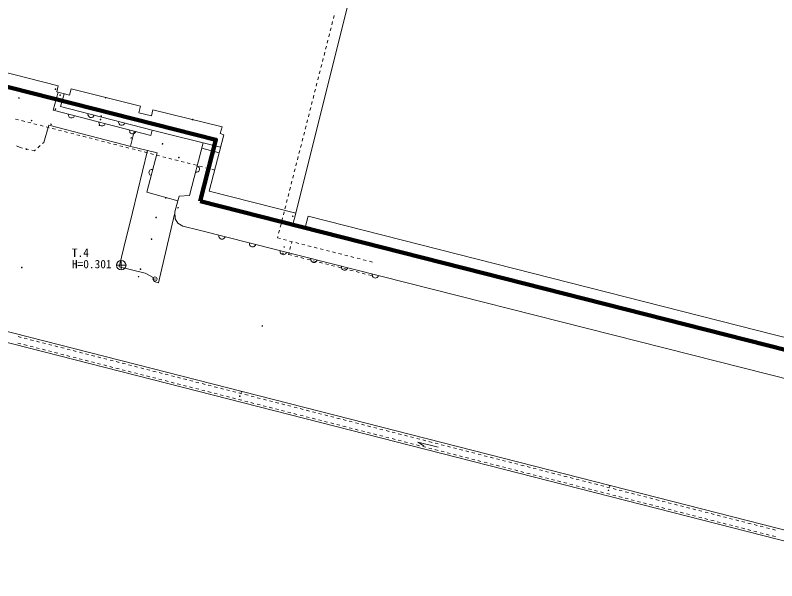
# Model space of a CAD drawing. Units: millimetres on the paper, with parts at other scales. Extents: x -4217 to 649, y -3995 to 278.
# Drawn here: x -247.1 to -126.8, y -853.5 to -764.2 of the extents above; entities that cross this region are included whole.
import ezdxf
from ezdxf.enums import TextEntityAlignment as Align

# ---------------------------------------------------------------- set-up
doc = ezdxf.new("R2010")
doc.units = ezdxf.units.MM
for name, color, linetype, lineweight in [('0-1_S-BGD', 134, 'Continuous', 18), ('0-3_S-BMK-SRVR', 2, 'Continuous', 18), ('0-9_標高点', 134, 'Continuous', 18), ('0-F_S-BGD', 134, 'Continuous', 18), ('1-1_S-BGD', 134, 'Continuous', 18)]:
    doc.layers.add(name, color=color, linetype=linetype, lineweight=lineweight)
doc.styles.add('ＭＳ ゴシック', font='')
doc.styles.get('ＭＳ ゴシック').set_extended_font_data('MS Gothic')

msp = doc.modelspace()

# ---------------------------------------------------------------- linework, layer by layer
at = {"layer": '0-1_S-BGD'}
for p, q in [((-190.294, -745.494), (-202.75, -795.419)), ((-240.258, -775.281), (-251.161, -772.537)), ((-240.497, -776.241), (-240.258, -775.281)), ((-227.274, -778.524), (-238.23, -775.791)), ((-227.274, -778.524), (-227.54, -779.544)), ((-227.54, -779.544), (-225.547, -780.047)), ((-228.28, -782.527), (-228.837, -784.831)), ((-225.404, -782.287), (-214.613, -784.995)), ((-226.153, -785.506), (-228.547, -795.284)), ((-345.688, -789.246), (-32.719, -869.206)), ((-345.4, -791.04), (-33.101, -870.829)), ((-221.39, -793.477), (-226.254, -792.114)), ((-202.75, -795.419), (-203.201, -797.196)), ((-200.811, -795.911), (-201.262, -797.688)), ((-200.811, -795.911), (-80.617, -826.421)), ((-203.201, -797.196), (-201.262, -797.688))]:
    msp.add_line(p, q, dxfattribs=at)
at = {"layer": '0-1_S-BGD', "color": 171, "lineweight": 100}
msp.add_lwpolyline([(-217.833, -793.512), (-215.37, -783.82), (-292.905, -764.114), (-278.536, -707.578), (-242.945, -702.867), (-53.954, -750.901), (-74.071, -830.051)], close=True, dxfattribs=at)
at = {"layer": '0-1_S-BGD'}
for points in [[(-240.497, -776.241), (-238.477, -776.781), (-238.23, -775.791)], [(-225.547, -780.047), (-225.347, -779.074), (-214.374, -781.757), (-214.684, -782.837), (-214.107, -783.054), (-216.42, -791.934), (-202.75, -795.419)], [(-228.777, -784.861), (-241.727, -781.521), (-242.544, -784.247)], [(-221.39, -793.477), (-221.144, -792.754), (-219.534, -792.617)], [(-228.547, -795.284), (-229.887, -800.817), (-230.654, -803.911), (-226.547, -804.874)], [(-226.547, -804.874), (-225.277, -805.564), (-225.097, -806.221), (-224.437, -806.421), (-221.91, -795.561)], [(-180.244, -832.384), (-183.476, -831.568), (-182.497, -832.177)]]:
    msp.add_lwpolyline(points, dxfattribs=at)
msp.add_circle((-224.984, -805.811), 0.333, dxfattribs=at)
at = {"layer": '0-3_S-BMK-SRVR'}
for p, q in [((-230.31, -802.884), (-230.31, -804.384)), ((-229.56, -803.634), (-231.06, -803.634))]:
    msp.add_line(p, q, dxfattribs=at)
msp.add_circle((-230.31, -803.634), 0.75, dxfattribs=at)
at = {"layer": '0-9_標高点'}
for centre, radius in [((-240.694, -775.821), 0.05), ((-240.694, -775.821), 0.0333), ((-239.984, -776.774), 0.05), ((-239.984, -776.774), 0.0333), ((-246.477, -777.231), 0.05), ((-246.477, -777.231), 0.0333), ((-238.89, -777.771), 0.05), ((-238.89, -777.771), 0.0333), ((-232.77, -777.174), 0.05), ((-232.77, -777.174), 0.0333), ((-240.72, -778.987), 0.05), ((-240.72, -778.987), 0.0333), ((-233.567, -780.624), 0.05), ((-233.567, -780.624), 0.0333), ((-233.464, -780.091), 0.05), ((-233.464, -780.091), 0.0333), ((-219.05, -780.634), 0.05), ((-219.05, -780.634), 0.0333), ((-244.474, -780.787), 0.05), ((-244.474, -780.787), 0.0333), ((-241.394, -781.367), 0.05), ((-241.394, -781.367), 0.0333), ((-233.77, -781.537), 0.05), ((-233.77, -781.537), 0.0333), ((-228.734, -783.524), 0.05), ((-228.734, -783.524), 0.0333), ((-245.27, -785.314), 0.05), ((-245.27, -785.314), 0.0333), ((-223.777, -784.461), 0.05), ((-223.777, -784.461), 0.0333), ((-221.197, -786.614), 0.05), ((-221.197, -786.614), 0.0333), ((-223.277, -793.014), 0.05), ((-223.277, -793.014), 0.0333), ((-221.337, -794.547), 0.05), ((-221.337, -794.547), 0.0333), ((-224.817, -796.091), 0.05), ((-224.817, -796.091), 0.0333), ((-203.227, -795.907), 0.05), ((-203.227, -795.907), 0.0333), ((-225.517, -799.517), 0.05), ((-225.517, -799.517), 0.0333), ((-204.57, -800.757), 0.05), ((-204.57, -800.757), 0.0333), ((-204.767, -801.774), 0.05), ((-204.767, -801.774), 0.0333), ((-246.03, -803.987), 0.05), ((-246.03, -803.987), 0.0333), ((-227.28, -804.261), 0.05), ((-227.28, -804.261), 0.0333), ((-227.574, -805.444), 0.05), ((-227.574, -805.444), 0.0333), ((-224.984, -805.811), 0.05), ((-224.984, -805.811), 0.0333), ((-208.044, -813.231), 0.05), ((-208.044, -813.231), 0.0333), ((-211.34, -823.647), 0.05), ((-211.34, -823.647), 0.0333), ((-211.587, -824.317), 0.05), ((-211.587, -824.317), 0.0333), ((-153.344, -839.191), 0.05), ((-153.344, -839.191), 0.0333), ((-153.17, -838.517), 0.05), ((-153.17, -838.517), 0.0333)]:
    msp.add_circle(centre, radius, dxfattribs=at)
at = {"layer": '0-F_S-BGD'}
for p, q in [((-239.9, -778.557), (-239.341, -776.55)), ((-239.9, -778.557), (-225.404, -782.287)), ((-225.617, -783.144), (-225.404, -782.287)), ((-228.777, -784.861), (-224.627, -785.881)), ((-219.534, -792.617), (-217.386, -784.299)), ((-217.609, -785.163), (-214.844, -785.882)), ((-224.627, -785.881), (-226.254, -792.114)), ((-217.99, -798.107), (-75.11, -834.321))]:
    msp.add_line(p, q, dxfattribs=at)
for points in [[(-240.291, -776.296), (-241.064, -779.131), (-225.617, -783.144)], [(-221.39, -793.477), (-221.844, -795.221), (-221.787, -796.327), (-221.354, -796.997), (-220.59, -797.457), (-217.99, -798.107)]]:
    msp.add_lwpolyline(points, dxfattribs=at)
for centre, start, end in [((-238.18, -779.88), 165.43551, 345.43551), ((-235.073, -779.799), 165.57075, 345.57075), ((-233.34, -781.137), 165.43551, 345.43551), ((-230.231, -781.045), 165.57075, 345.57075), ((-228.501, -782.395), 165.43551, 345.43551), ((-225.44, -788.997), 75.37414, 255.37414), ((-218.46, -788.458), 255.52411, 75.52411), ((-214.405, -799.016), 165.77772, 345.77772), ((-209.558, -800.245), 165.77772, 345.77772), ((-204.711, -801.473), 165.77772, 345.77772), ((-199.865, -802.701), 165.77772, 345.77772), ((-195.018, -803.93), 165.77772, 345.77772), ((-190.171, -805.158), 165.77772, 345.77772)]:
    msp.add_arc(centre, 0.5, start, end, dxfattribs=at)
at = {"layer": '1-1_S-BGD'}
for p, q in [((-196.679, -764.195), (-196.802, -764.679)), ((-197.173, -766.133), (-197.296, -766.617)), ((-196.926, -765.164), (-197.049, -765.648)), ((-197.42, -767.102), (-197.543, -767.586)), ((-197.667, -768.071), (-197.79, -768.555)), ((-197.914, -769.04), (-198.037, -769.524)), ((-198.408, -770.978), (-198.531, -771.462)), ((-198.161, -770.009), (-198.284, -770.493)), ((-198.655, -771.947), (-198.778, -772.431)), ((-198.902, -772.916), (-199.025, -773.4)), ((-199.149, -773.885), (-199.272, -774.369)), ((-199.643, -775.823), (-199.766, -776.307)), ((-199.396, -774.854), (-199.519, -775.338)), ((-199.89, -776.792), (-200.013, -777.276)), ((-200.137, -777.761), (-200.26, -778.245)), ((-200.384, -778.73), (-200.507, -779.214)), ((-246.529, -780.672), (-247.014, -780.548)), ((-200.631, -779.699), (-200.755, -780.183)), ((-245.56, -780.919), (-246.045, -780.796)), ((-244.592, -781.167), (-245.076, -781.043)), ((-243.623, -781.415), (-244.107, -781.291)), ((-242.654, -781.663), (-243.138, -781.539)), ((-241.685, -781.911), (-242.17, -781.787)), ((-201.125, -781.637), (-201.249, -782.122)), ((-200.878, -780.668), (-201.002, -781.152)), ((-240.716, -782.158), (-241.201, -782.034)), ((-239.748, -782.406), (-240.232, -782.282)), ((-238.779, -782.654), (-239.263, -782.53)), ((-237.81, -782.902), (-238.294, -782.778)), ((-236.841, -783.149), (-237.326, -783.026)), ((-201.372, -782.606), (-201.496, -783.091)), ((-242.544, -784.247), (-242.744, -784.421)), ((-235.872, -783.397), (-236.357, -783.273)), ((-234.903, -783.645), (-235.388, -783.521)), ((-233.935, -783.893), (-234.419, -783.769)), ((-232.966, -784.141), (-233.45, -784.017)), ((-231.997, -784.388), (-232.481, -784.264)), ((-201.619, -783.575), (-201.743, -784.06)), ((-244.944, -785.361), (-245.43, -785.241)), ((-243.123, -784.747), (-243.501, -785.074)), ((-231.028, -784.636), (-231.513, -784.512)), ((-230.059, -784.884), (-230.544, -784.76)), ((-229.091, -785.132), (-229.575, -785.008)), ((-228.122, -785.38), (-228.606, -785.256)), ((-201.866, -784.544), (-201.99, -785.029)), ((-227.153, -785.627), (-227.637, -785.503)), ((-226.184, -785.875), (-226.669, -785.751)), ((-225.215, -786.123), (-225.7, -785.999)), ((-224.246, -786.371), (-224.731, -786.247)), ((-223.278, -786.618), (-223.762, -786.495)), ((-202.36, -786.482), (-202.484, -786.967)), ((-202.113, -785.513), (-202.237, -785.998)), ((-222.309, -786.866), (-222.793, -786.742)), ((-221.34, -787.114), (-221.824, -786.99)), ((-220.371, -787.362), (-220.856, -787.238)), ((-219.402, -787.61), (-219.887, -787.486)), ((-218.434, -787.857), (-218.918, -787.733)), ((-202.607, -787.451), (-202.731, -787.936)), ((-217.465, -788.105), (-217.949, -787.981)), ((-216.496, -788.353), (-216.98, -788.229)), ((-215.514, -788.604), (-216.012, -788.477)), ((-202.854, -788.42), (-202.978, -788.905)), ((-203.101, -789.389), (-203.225, -789.874)), ((-203.595, -791.327), (-203.719, -791.812)), ((-203.348, -790.358), (-203.472, -790.843)), ((-203.842, -792.296), (-203.966, -792.781)), ((-204.089, -793.265), (-204.213, -793.75)), ((-204.336, -794.234), (-204.46, -794.719)), ((-204.83, -796.172), (-204.954, -796.657)), ((-204.583, -795.203), (-204.707, -795.688)), ((-205.077, -797.141), (-205.201, -797.626)), ((-203.133, -797.213), (-203.114, -797.087)), ((-205.324, -798.11), (-205.448, -798.595)), ((-204.693, -799.564), (-204.209, -799.687)), ((-203.724, -799.811), (-203.24, -799.934)), ((-203.433, -800.192), (-203.359, -799.903)), ((-203.68, -801.161), (-203.556, -800.677)), ((-202.755, -800.057), (-202.271, -800.181)), ((-201.786, -800.304), (-201.301, -800.428)), ((-200.817, -800.551), (-200.332, -800.675)), ((-199.848, -800.798), (-199.363, -800.921)), ((-198.879, -801.045), (-198.394, -801.168)), ((-203.877, -801.934), (-203.803, -801.646)), ((-203.394, -802.057), (-203.877, -801.934)), ((-202.425, -802.304), (-202.91, -802.181)), ((-197.91, -801.292), (-197.425, -801.415)), ((-196.941, -801.539), (-196.456, -801.662)), ((-195.972, -801.785), (-195.487, -801.909)), ((-195.003, -802.032), (-194.518, -802.156)), ((-194.034, -802.279), (-193.549, -802.403)), ((-201.456, -802.551), (-201.941, -802.428)), ((-200.487, -802.799), (-200.972, -802.675)), ((-199.518, -803.046), (-200.003, -802.922)), ((-198.549, -803.293), (-199.034, -803.169)), ((-197.58, -803.54), (-198.065, -803.416)), ((-193.065, -802.526), (-192.58, -802.649)), ((-192.095, -802.773), (-191.611, -802.896)), ((-191.126, -803.02), (-190.642, -803.143)), ((-196.611, -803.787), (-197.096, -803.663)), ((-195.642, -804.034), (-196.127, -803.91)), ((-194.673, -804.281), (-195.158, -804.158)), ((-193.704, -804.528), (-194.189, -804.405)), ((-192.735, -804.775), (-193.22, -804.652)), ((-191.766, -805.022), (-192.251, -804.899)), ((-190.797, -805.269), (-191.282, -805.146)), ((-246.619, -814.901), (-246.135, -815.025)), ((-245.65, -815.149), (-245.166, -815.272)), ((-244.681, -815.396), (-244.197, -815.52)), ((-246.647, -815.926), (-246.162, -816.05)), ((-245.678, -816.174), (-245.193, -816.297)), ((-244.709, -816.421), (-244.225, -816.545)), ((-243.74, -816.669), (-243.256, -816.792)), ((-243.712, -815.644), (-243.228, -815.767)), ((-242.743, -815.891), (-242.259, -816.015)), ((-241.775, -816.139), (-241.29, -816.262)), ((-240.806, -816.386), (-240.321, -816.51)), ((-239.837, -816.634), (-239.352, -816.758)), ((-242.771, -816.916), (-242.287, -817.04)), ((-241.802, -817.164), (-241.318, -817.287)), ((-240.834, -817.411), (-240.349, -817.535)), ((-239.865, -817.659), (-239.38, -817.783)), ((-238.896, -817.906), (-238.411, -818.03)), ((-238.868, -816.881), (-238.384, -817.005)), ((-237.899, -817.129), (-237.415, -817.253)), ((-236.93, -817.376), (-236.446, -817.5)), ((-235.961, -817.624), (-235.477, -817.748)), ((-234.992, -817.871), (-234.508, -817.995)), ((-237.927, -818.154), (-237.442, -818.278)), ((-236.958, -818.401), (-236.474, -818.525)), ((-235.989, -818.649), (-235.505, -818.773)), ((-235.02, -818.896), (-234.536, -819.02)), ((-234.051, -819.144), (-233.567, -819.268)), ((-234.024, -818.119), (-233.539, -818.243)), ((-233.055, -818.367), (-232.57, -818.49)), ((-232.086, -818.614), (-231.601, -818.738)), ((-231.117, -818.862), (-230.632, -818.985)), ((-230.148, -819.109), (-229.664, -819.233)), ((-233.083, -819.392), (-232.598, -819.515)), ((-232.114, -819.639), (-231.629, -819.763)), ((-231.145, -819.887), (-230.66, -820.01)), ((-230.176, -820.134), (-229.691, -820.258)), ((-229.179, -819.357), (-228.695, -819.48)), ((-228.21, -819.604), (-227.726, -819.728)), ((-227.241, -819.852), (-226.757, -819.976)), ((-226.273, -820.099), (-225.788, -820.223)), ((-225.304, -820.347), (-224.819, -820.471)), ((-229.207, -820.382), (-228.723, -820.505)), ((-228.238, -820.629), (-227.754, -820.753)), ((-227.269, -820.877), (-226.785, -821.001)), ((-226.3, -821.124), (-225.816, -821.248)), ((-225.331, -821.372), (-224.847, -821.496)), ((-224.335, -820.594), (-223.85, -820.718)), ((-223.366, -820.842), (-222.881, -820.966)), ((-222.397, -821.089), (-221.913, -821.213)), ((-221.428, -821.337), (-220.944, -821.461)), ((-224.363, -821.619), (-223.878, -821.743)), ((-223.394, -821.867), (-222.909, -821.991)), ((-222.425, -822.115), (-221.94, -822.238)), ((-221.456, -822.362), (-220.972, -822.486)), ((-220.487, -822.61), (-220.003, -822.733)), ((-220.459, -821.585), (-219.975, -821.708)), ((-219.49, -821.832), (-219.006, -821.956)), ((-218.522, -822.08), (-218.037, -822.203)), ((-217.553, -822.327), (-217.068, -822.451)), ((-216.584, -822.575), (-216.099, -822.699)), ((-219.518, -822.857), (-219.034, -822.981)), ((-218.549, -823.105), (-218.065, -823.228)), ((-217.58, -823.352), (-217.096, -823.476)), ((-216.612, -823.6), (-216.127, -823.724)), ((-215.643, -823.847), (-215.158, -823.971)), ((-215.615, -822.822), (-215.13, -822.946)), ((-214.646, -823.07), (-214.162, -823.194)), ((-213.677, -823.317), (-213.193, -823.441)), ((-212.708, -823.565), (-212.224, -823.689)), ((-211.739, -823.812), (-211.255, -823.936)), ((-214.674, -824.095), (-214.189, -824.219)), ((-213.705, -824.342), (-213.221, -824.466)), ((-212.736, -824.59), (-212.252, -824.714)), ((-211.767, -824.837), (-211.283, -824.961)), ((-210.798, -825.085), (-210.314, -825.209)), ((-210.77, -824.06), (-210.286, -824.184)), ((-209.802, -824.308), (-209.317, -824.431)), ((-208.833, -824.555), (-208.348, -824.679)), ((-207.864, -824.803), (-207.379, -824.926)), ((-206.895, -825.05), (-206.411, -825.174)), ((-209.829, -825.333), (-209.345, -825.456)), ((-208.861, -825.58), (-208.376, -825.704)), ((-207.892, -825.828), (-207.407, -825.951)), ((-206.923, -826.075), (-206.438, -826.199)), ((-205.954, -826.323), (-205.47, -826.446)), ((-205.926, -825.298), (-205.442, -825.421)), ((-204.957, -825.545), (-204.473, -825.669)), ((-203.988, -825.793), (-203.504, -825.917)), ((-203.019, -826.04), (-202.535, -826.164)), ((-202.051, -826.288), (-201.566, -826.412)), ((-204.985, -826.57), (-204.501, -826.694)), ((-204.016, -826.818), (-203.532, -826.942)), ((-203.047, -827.065), (-202.563, -827.189)), ((-202.078, -827.313), (-201.594, -827.437)), ((-201.11, -827.56), (-200.625, -827.684)), ((-201.082, -826.535), (-200.597, -826.659)), ((-200.113, -826.783), (-199.628, -826.907)), ((-199.144, -827.03), (-198.66, -827.154)), ((-198.175, -827.278), (-197.691, -827.402)), ((-197.206, -827.526), (-196.722, -827.649)), ((-200.141, -827.808), (-199.656, -827.932)), ((-199.172, -828.055), (-198.687, -828.179)), ((-198.203, -828.303), (-197.718, -828.427)), ((-197.234, -828.551), (-196.75, -828.674)), ((-196.237, -827.773), (-195.753, -827.897)), ((-195.268, -828.021), (-194.784, -828.144)), ((-194.3, -828.268), (-193.815, -828.392)), ((-193.331, -828.516), (-192.846, -828.639)), ((-192.362, -828.763), (-191.877, -828.887)), ((-196.265, -828.798), (-195.781, -828.922)), ((-195.296, -829.046), (-194.812, -829.169)), ((-194.327, -829.293), (-193.843, -829.417)), ((-193.359, -829.541), (-192.874, -829.664)), ((-192.39, -829.788), (-191.905, -829.912)), ((-191.393, -829.011), (-190.909, -829.135)), ((-190.424, -829.258), (-189.94, -829.382)), ((-189.455, -829.506), (-188.971, -829.63)), ((-188.486, -829.753), (-188.002, -829.877)), ((-191.421, -830.036), (-190.936, -830.16)), ((-190.452, -830.283), (-189.967, -830.407)), ((-189.483, -830.531), (-188.999, -830.655)), ((-188.514, -830.778), (-188.03, -830.902)), ((-187.545, -831.026), (-187.061, -831.15)), ((-187.517, -830.001), (-187.033, -830.125)), ((-186.549, -830.248), (-186.064, -830.372)), ((-185.58, -830.496), (-185.095, -830.62)), ((-184.611, -830.744), (-184.126, -830.867)), ((-183.642, -830.991), (-183.157, -831.115)), ((-186.576, -831.273), (-186.092, -831.397)), ((-185.608, -831.521), (-185.123, -831.645)), ((-184.639, -831.769), (-184.154, -831.892)), ((-183.67, -832.016), (-183.185, -832.14)), ((-182.701, -832.264), (-182.216, -832.387)), ((-182.673, -831.239), (-182.189, -831.362)), ((-181.704, -831.486), (-181.22, -831.61)), ((-180.735, -831.734), (-180.251, -831.857)), ((-179.766, -831.981), (-179.282, -832.105)), ((-178.798, -832.229), (-178.313, -832.353)), ((-181.732, -832.511), (-181.248, -832.635)), ((-180.763, -832.759), (-180.279, -832.882)), ((-179.794, -833.006), (-179.31, -833.13)), ((-178.825, -833.254), (-178.341, -833.378)), ((-177.856, -833.501), (-177.372, -833.625)), ((-177.829, -832.476), (-177.344, -832.6)), ((-176.86, -832.724), (-176.375, -832.848)), ((-175.891, -832.971), (-175.406, -833.095)), ((-174.922, -833.219), (-174.438, -833.343)), ((-173.953, -833.466), (-173.469, -833.59)), ((-176.888, -833.749), (-176.403, -833.873)), ((-175.919, -833.996), (-175.434, -834.12)), ((-174.95, -834.244), (-174.465, -834.368)), ((-173.981, -834.491), (-173.497, -834.615)), ((-173.012, -834.739), (-172.528, -834.863)), ((-172.984, -833.714), (-172.5, -833.838)), ((-172.015, -833.962), (-171.531, -834.085)), ((-171.047, -834.209), (-170.562, -834.333)), ((-170.078, -834.457), (-169.593, -834.58)), ((-169.109, -834.704), (-168.624, -834.828)), ((-172.043, -834.987), (-171.559, -835.11)), ((-171.074, -835.234), (-170.59, -835.358)), ((-170.105, -835.482), (-169.621, -835.605)), ((-169.137, -835.729), (-168.652, -835.853)), ((-168.168, -835.977), (-167.683, -836.101)), ((-168.14, -834.952), (-167.655, -835.075)), ((-167.171, -835.199), (-166.687, -835.323)), ((-166.202, -835.447), (-165.718, -835.571)), ((-165.233, -835.694), (-164.749, -835.818)), ((-164.264, -835.942), (-163.78, -836.066)), ((-167.199, -836.224), (-166.714, -836.348)), ((-166.23, -836.472), (-165.746, -836.596)), ((-165.261, -836.719), (-164.777, -836.843)), ((-164.292, -836.967), (-163.808, -837.091)), ((-163.295, -836.189), (-162.811, -836.313)), ((-162.327, -836.437), (-161.842, -836.561)), ((-161.358, -836.684), (-160.873, -836.808)), ((-160.389, -836.932), (-159.904, -837.056)), ((-159.42, -837.18), (-158.936, -837.303)), ((-163.323, -837.214), (-162.839, -837.338)), ((-162.354, -837.462), (-161.87, -837.586)), ((-161.386, -837.71), (-160.901, -837.833)), ((-160.417, -837.957), (-159.932, -838.081)), ((-159.448, -838.205), (-158.963, -838.328)), ((-158.451, -837.427), (-157.967, -837.551)), ((-157.482, -837.675), (-156.998, -837.798)), ((-156.513, -837.922), (-156.029, -838.046)), ((-155.544, -838.17), (-155.06, -838.294)), ((-158.479, -838.452), (-157.994, -838.576)), ((-157.51, -838.7), (-157.026, -838.823)), ((-156.541, -838.947), (-156.057, -839.071)), ((-155.572, -839.195), (-155.088, -839.319)), ((-154.603, -839.442), (-154.119, -839.566)), ((-154.576, -838.417), (-154.091, -838.541)), ((-153.607, -838.665), (-153.122, -838.789)), ((-152.638, -838.912), (-152.153, -839.036)), ((-151.669, -839.16), (-151.185, -839.284)), ((-150.7, -839.407), (-150.216, -839.531)), ((-153.635, -839.69), (-153.15, -839.814)), ((-152.666, -839.937), (-152.181, -840.061)), ((-151.697, -840.185), (-151.212, -840.309)), ((-150.728, -840.432), (-150.243, -840.556)), ((-149.759, -840.68), (-149.275, -840.804)), ((-149.731, -839.655), (-149.247, -839.779)), ((-148.762, -839.903), (-148.278, -840.026)), ((-147.793, -840.15), (-147.309, -840.274)), ((-146.825, -840.398), (-146.34, -840.521)), ((-145.856, -840.645), (-145.371, -840.769)), ((-148.79, -840.928), (-148.306, -841.051)), ((-147.821, -841.175), (-147.337, -841.299)), ((-146.852, -841.423), (-146.368, -841.546)), ((-145.884, -841.67), (-145.399, -841.794)), ((-144.915, -841.918), (-144.43, -842.041)), ((-144.887, -840.893), (-144.402, -841.016)), ((-143.918, -841.14), (-143.433, -841.264)), ((-142.949, -841.388), (-142.465, -841.512)), ((-141.98, -841.635), (-141.496, -841.759)), ((-141.011, -841.883), (-140.527, -842.007)), ((-143.946, -842.165), (-143.461, -842.289)), ((-142.977, -842.413), (-142.492, -842.537)), ((-142.008, -842.66), (-141.524, -842.784)), ((-141.039, -842.908), (-140.555, -843.032)), ((-140.07, -843.155), (-139.586, -843.279)), ((-140.042, -842.13), (-139.558, -842.254)), ((-139.074, -842.378), (-138.589, -842.502)), ((-138.105, -842.625), (-137.62, -842.749)), ((-137.136, -842.873), (-136.651, -842.997)), ((-136.167, -843.121), (-135.682, -843.244)), ((-139.101, -843.403), (-138.617, -843.527)), ((-138.133, -843.65), (-137.648, -843.774)), ((-137.164, -843.898), (-136.679, -844.022)), ((-136.195, -844.146), (-135.71, -844.269)), ((-135.226, -844.393), (-134.741, -844.517)), ((-135.198, -843.368), (-134.714, -843.492)), ((-134.229, -843.616), (-133.745, -843.739)), ((-133.26, -843.863), (-132.776, -843.987)), ((-132.291, -844.111), (-131.807, -844.234)), ((-131.323, -844.358), (-130.838, -844.482)), ((-134.257, -844.641), (-133.773, -844.764)), ((-133.288, -844.888), (-132.804, -845.012)), ((-132.319, -845.136), (-131.835, -845.259)), ((-131.35, -845.383), (-130.866, -845.507)), ((-130.354, -844.606), (-129.869, -844.73)), ((-129.385, -844.853), (-128.9, -844.977)), ((-128.416, -845.101), (-127.931, -845.225)), ((-127.447, -845.348), (-126.963, -845.472)), ((-130.381, -845.631), (-129.897, -845.755)), ((-129.413, -845.878), (-128.928, -846.002)), ((-128.444, -846.126), (-127.959, -846.25)), ((-127.475, -846.373), (-126.99, -846.497))]:
    msp.add_line(p, q, dxfattribs=at)
for points in [[(-245.915, -785.121), (-246.294, -785.027), (-246.852, -784.768)], [(-243.88, -785.401), (-244.08, -785.574), (-244.459, -785.481)], [(-205.571, -799.079), (-205.634, -799.324), (-205.178, -799.44)]]:
    msp.add_lwpolyline(points, dxfattribs=at)

# ---------------------------------------------------------------- texts
at = {"layer": '0-3_S-BMK-SRVR', "style": 'ＭＳ ゴシック'}
for s, p in [('T.4', (-238.117, -802.713)), ('H=0.301', (-238.117, -804.513))]:
    msp.add_text(s, height=1.32, dxfattribs=at).set_placement(p, align=Align.BOTTOM_LEFT)

doc.saveas('drawing.dxf')
